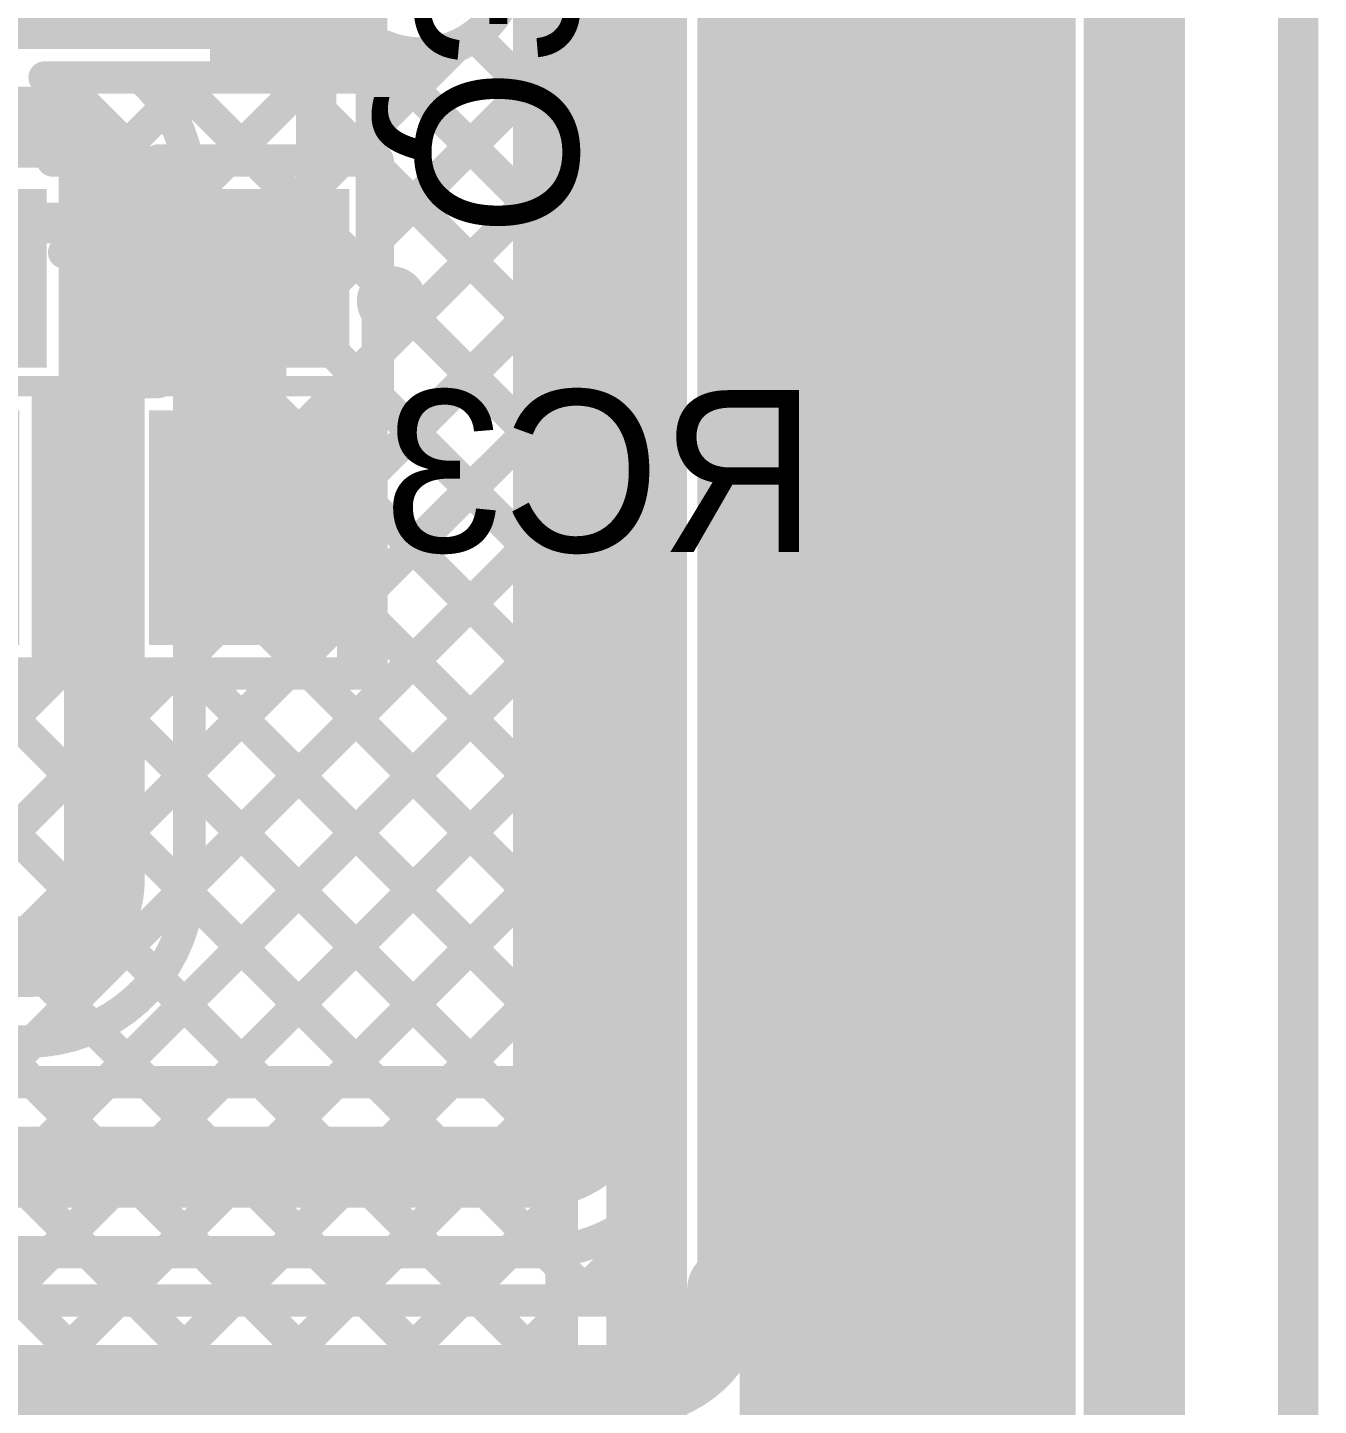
# Model space of a CAD drawing. Header units: millimetres. Extents: x 3.06 to 5.82, y 1.29 to 3.84.
# Drawn here: x 5.505 to 5.824, y 2.5031 to 2.8436 of the extents above; entities that cross this region are included whole.
import ezdxf

# ---------------------------------------------------------------- set-up
doc = ezdxf.new("R2010")
doc.units = ezdxf.units.MM
doc.header["$MEASUREMENT"] = 0
for name, color, linetype in [('BottomLayer', 5, 'Continuous'), ('BottomOverlay', 54, 'Continuous'), ('BottomPaste', 16, 'Continuous'), ('BottomSolder', 6, 'Continuous'), ('Mechanical13', 56, 'Continuous'), ('TopLayer', 1, 'Continuous'), ('TopOverlay', 2, 'Continuous'), ('TopPaste', 8, 'Continuous'), ('TopSolder', 216, 'Continuous')]:
    doc.layers.add(name, color=color, linetype=linetype)

# ---------------------------------------------------------------- blocks, each defined once
blk = doc.blocks.new('ESP32_WROOM_32__16MB__12')
at = {"layer": 'TopLayer'}
blk.add_solid([(0.29528, -0.32303), (0.37402, -0.32303), (0.29528, -0.2876), (0.37402, -0.2876)], dxfattribs=at)
at = {"layer": 'TopOverlay', "const_width": 0.01}
for points in [[(0.366, -0.37), (0.366, -0.338)], [(0.268, -0.37), (0.366, -0.37)]]:
    blk.add_lwpolyline(points, dxfattribs=at)
at = {"layer": 'TopOverlay', "const_width": 0.005}
for points in [[(0.3635, -0.338, 1), (0.3685, -0.338, 1)], [(0.3635, -0.37, 1), (0.3685, -0.37, 1)], [(0.3635, -0.37, 1), (0.3685, -0.37, 1)]]:
    blk.add_lwpolyline(points, format="xyb", close=True, dxfattribs=at)
at = {"layer": 'TopPaste'}
blk.add_solid([(0.29528, -0.32303), (0.37402, -0.32303), (0.29528, -0.2876), (0.37402, -0.2876)], dxfattribs=at)
at = {"layer": 'TopSolder'}
blk.add_solid([(0.29128, -0.32703), (0.37802, -0.32703), (0.29128, -0.2836), (0.37802, -0.2836)], dxfattribs=at)
blk = doc.blocks.new('RES0805_B_32')
at = {"layer": 'BottomLayer'}
for points in [[(-0.06, -0.025), (-0.02, -0.025), (-0.06, 0.025), (-0.02, 0.025)], [(0.02, -0.025), (0.06, -0.025), (0.02, 0.025), (0.06, 0.025)]]:
    blk.add_solid(points, dxfattribs=at)
at = {"layer": 'BottomOverlay', "const_width": 0.005}
for points in [[(-0.065, -0.035), (-0.065, 0.035)], [(-0.065, 0.035), (0.065, 0.035)], [(0.065, -0.035), (0.065, 0.035)], [(-0.065, -0.035), (0.065, -0.035)]]:
    blk.add_lwpolyline(points, dxfattribs=at)
at = {"layer": 'BottomOverlay', "const_width": 0.0025}
for points in [[(-0.06625, 0.035, 1), (-0.06375, 0.035, 1)], [(-0.06625, 0.035, 1), (-0.06375, 0.035, 1)], [(0.06375, 0.035, 1), (0.06625, 0.035, 1)], [(0.06375, 0.035, 1), (0.06625, 0.035, 1)], [(-0.06625, -0.035, 1), (-0.06375, -0.035, 1)], [(-0.06625, -0.035, 1), (-0.06375, -0.035, 1)], [(0.06375, -0.035, 1), (0.06625, -0.035, 1)], [(0.06375, -0.035, 1), (0.06625, -0.035, 1)]]:
    blk.add_lwpolyline(points, format="xyb", close=True, dxfattribs=at)
at = {"layer": 'BottomPaste'}
for points in [[(-0.06, -0.025), (-0.02, -0.025), (-0.06, 0.025), (-0.02, 0.025)], [(0.02, -0.025), (0.06, -0.025), (0.02, 0.025), (0.06, 0.025)]]:
    blk.add_solid(points, dxfattribs=at)
at = {"layer": 'BottomSolder'}
for points in [[(-0.064, -0.029), (-0.016, -0.029), (-0.064, 0.029), (-0.016, 0.029)], [(0.016, -0.029), (0.064, -0.029), (0.016, 0.029), (0.064, 0.029)]]:
    blk.add_solid(points, dxfattribs=at)
blk = doc.blocks.new('SOT_23_B_61')
at = {"layer": 'BottomLayer'}
for points in [[(-0.05354, 0.02126), (-0.02126, 0.02126), (-0.05354, 0.05748), (-0.02126, 0.05748)], [(0.02126, 0.02126), (0.05354, 0.02126), (0.02126, 0.05748), (0.05354, 0.05748)], [(-0.01614, -0.05748), (0.01614, -0.05748), (-0.01614, -0.02126), (0.01614, -0.02126)]]:
    blk.add_solid(points, dxfattribs=at)
at = {"layer": 'BottomOverlay'}
for points, const_width in [([(-0.06439, 0.045, 1), (-0.07161, 0.045, 1)], 0.01), ([(-0.07411, 0.045, 1), (-0.06911, 0.045, 1)], 0.005), ([(-0.06689, 0.045, 1), (-0.06189, 0.045, 1)], 0.005), ([(-0.01497, 0.033, 1), (-0.01103, 0.033, 1)], 0.00394), ([(0.01103, 0.033, 1), (0.01497, 0.033, 1)], 0.00394), ([(-0.06497, 0.03, 1), (-0.06103, 0.03, 1)], 0.00394), ([(0.06103, 0.03, 1), (0.06497, 0.03, 1)], 0.00394), ([(-0.06497, -0.034, 1), (-0.06103, -0.034, 1)], 0.00394), ([(-0.06497, -0.034, 1), (-0.06103, -0.034, 1)], 0.00394), ([(-0.02597, -0.034, 1), (-0.02203, -0.034, 1)], 0.00394), ([(0.02203, -0.034, 1), (0.02597, -0.034, 1)], 0.00394), ([(0.06103, -0.034, 1), (0.06497, -0.034, 1)], 0.00394), ([(0.06103, -0.034, 1), (0.06497, -0.034, 1)], 0.00394)]:
    blk.add_lwpolyline(points, format="xyb", close=True, dxfattribs=dict(at, const_width=const_width))
at = {"layer": 'BottomOverlay', "const_width": 0.00787}
for points in [[(0.013, 0.033), (-0.013, 0.033)], [(-0.063, 0.03), (-0.063, -0.034)], [(0.063, 0.03), (0.063, -0.034)], [(-0.024, -0.034), (-0.063, -0.034)], [(0.063, -0.034), (0.024, -0.034)]]:
    blk.add_lwpolyline(points, dxfattribs=at)
at = {"layer": 'BottomPaste'}
for points in [[(-0.05354, 0.02126), (-0.02126, 0.02126), (-0.05354, 0.05748), (-0.02126, 0.05748)], [(0.02126, 0.02126), (0.05354, 0.02126), (0.02126, 0.05748), (0.05354, 0.05748)], [(-0.01614, -0.05748), (0.01614, -0.05748), (-0.01614, -0.02126), (0.01614, -0.02126)]]:
    blk.add_solid(points, dxfattribs=at)
at = {"layer": 'BottomSolder'}
for points in [[(-0.05754, 0.01726), (-0.01726, 0.01726), (-0.05754, 0.06148), (-0.01726, 0.06148)], [(0.01726, 0.01726), (0.05754, 0.01726), (0.01726, 0.06148), (0.05754, 0.06148)], [(-0.02014, -0.06148), (0.02014, -0.06148), (-0.02014, -0.01726), (0.02014, -0.01726)]]:
    blk.add_solid(points, dxfattribs=at)

msp = doc.modelspace()

# ---------------------------------------------------------------- linework, layer by layer
at = {"layer": 'BottomLayer'}
for points, const_width in [([(5.781, 1.719), (5.781, 3.438)], 0.02), ([(5.76, 1.72081), (5.76, 3.436)], 0.008), ([(5.678, 2.53183), (5.678, 3.31451)], 0.015), ([(5.65, 2.581), (5.65, 3.28752)], 0.02), ([(5.629, 2.583), (5.629, 3.28752)], 0.008), ([(5.734, 3.241), (5.734, 1.872)], 0.02), ([(5.705, 1.88518), (5.705, 3.23517)], 0.02), ([(5.755, 3.241), (5.755, 1.872)], 0.008), ([(5.755, 2.84172), (5.76, 2.84672)], 0.008), ([(5.755, 2.84342), (5.76, 2.83842)], 0.008), ([(5.61543, 2.84156), (5.629, 2.828)], 0.008), ([(5.55414, 2.839), (5.59309, 2.839)], 0.008), ([(5.55414, 2.83126), (5.55414, 2.839)], 0.008), ([(5.55432, 2.81074), (5.58258, 2.839)], 0.008), ([(5.56143, 2.839), (5.58969, 2.81074)], 0.008), ([(5.5826, 2.81074), (5.61082, 2.83897)], 0.008), ([(5.58971, 2.839), (5.629, 2.79971)], 0.008), ([(5.50924, 2.83126), (5.55414, 2.83126)], 0.008), ([(5.51201, 2.825), (5.51827, 2.83126)], 0.008), ([(5.5126, 2.83126), (5.53726, 2.8066)], 0.008), ([(5.51674, 2.80145), (5.54655, 2.83126)], 0.008), ([(5.54089, 2.83126), (5.56141, 2.81074)], 0.008), ([(5.59154, 2.7914), (5.629, 2.82886)], 0.008), ([(5.755, 2.81343), (5.76, 2.81843)], 0.008), ([(5.755, 2.81514), (5.76, 2.81014)], 0.008), ([(5.51126, 2.81074), (5.51674, 2.81074)], 0.008), ([(5.51674, 2.75252), (5.51674, 2.81074)], 0.008), ([(5.53726, 2.81074), (5.59154, 2.81074)], 0.008), ([(5.53726, 2.756), (5.53726, 2.81074)], 0.008), ([(5.59154, 2.75252), (5.59154, 2.81074)], 0.008), ([(5.59154, 2.80889), (5.629, 2.77143)], 0.008), ([(5.51674, 2.79884), (5.53726, 2.77832)], 0.008), ([(5.59154, 2.76312), (5.629, 2.80057)], 0.008), ([(5.51674, 2.77316), (5.53726, 2.79368)], 0.008), ([(5.755, 2.78515), (5.76, 2.79015)], 0.008), ([(5.755, 2.78685), (5.76, 2.78185)], 0.008), ([(5.559, 2.72), (5.559, 2.77623)], 0.02), ([(5.59154, 2.7806), (5.629, 2.74315)], 0.008), ([(5.59, 2.73329), (5.629, 2.77229)], 0.008), ([(5.51674, 2.77055), (5.53129, 2.756)], 0.008), ([(5.51, 2.73814), (5.53726, 2.7654)], 0.008), ([(5.755, 2.75687), (5.76, 2.76187)], 0.008), ([(5.755, 2.75857), (5.76, 2.75357)], 0.008), ([(5.528, 2.756), (5.53726, 2.756)], 0.008), ([(5.528, 2.684), (5.528, 2.756)], 0.008), ([(5.59, 2.75252), (5.59, 2.756)], 0.008), ([(5.51, 2.75252), (5.51674, 2.75252)], 0.008), ([(5.51, 2.684), (5.51, 2.75252)], 0.008), ([(5.59, 2.684), (5.59, 2.75252)], 0.008), ([(5.59134, 2.75252), (5.629, 2.71486)], 0.008), ([(5.51, 2.74901), (5.528, 2.73101)], 0.008), ([(5.59, 2.705), (5.629, 2.744)], 0.008), ([(5.755, 2.72858), (5.76, 2.73358)], 0.008), ([(5.755, 2.73028), (5.76, 2.72528)], 0.008), ([(5.51, 2.70986), (5.528, 2.72786)], 0.008), ([(5.59, 2.72558), (5.629, 2.68658)], 0.008), ([(5.51, 2.72072), (5.528, 2.70272)], 0.008), ([(5.49628, 2.583), (5.629, 2.71572)], 0.008), ([(5.755, 2.7003), (5.76, 2.7053)], 0.008), ([(5.50029, 2.67186), (5.528, 2.69957)], 0.008), ([(5.755, 2.702), (5.76, 2.697)], 0.008), ([(5.59, 2.69729), (5.629, 2.65829)], 0.008), ([(5.51, 2.69244), (5.61944, 2.583)], 0.008), ([(5.52457, 2.583), (5.629, 2.68743)], 0.008), ([(5.4043, 2.685), (5.5063, 2.583)], 0.008), ([(5.43971, 2.583), (5.54071, 2.684)], 0.008), ([(5.468, 2.583), (5.569, 2.684)], 0.008), ([(5.499, 2.684), (5.51, 2.684)], 0.008), ([(5.528, 2.684), (5.59, 2.684)], 0.008), ([(5.54672, 2.684), (5.629, 2.60172)], 0.008), ([(5.57501, 2.684), (5.629, 2.63001)], 0.008), ([(5.755, 2.67201), (5.76, 2.67701)], 0.008), ([(5.49948, 2.67467), (5.59116, 2.583)], 0.008), ([(5.755, 2.67371), (5.76, 2.66871)], 0.008), ([(5.55285, 2.583), (5.629, 2.65915)], 0.008), ([(5.49456, 2.65131), (5.56287, 2.583)], 0.008), ([(5.755, 2.64373), (5.76, 2.64873)], 0.008), ([(5.755, 2.64543), (5.76, 2.64043)], 0.008), ([(5.4728, 2.64479), (5.53459, 2.583)], 0.008), ([(5.58113, 2.583), (5.629, 2.63087)], 0.008), ([(5.755, 2.61544), (5.76, 2.62044)], 0.008), ([(5.755, 2.61715), (5.76, 2.61215)], 0.008), ([(5.60942, 2.583), (5.629, 2.60258)], 0.008), ([(5.755, 2.58716), (5.76, 2.59216)], 0.008), ([(5.755, 2.58886), (5.76, 2.58386)], 0.008), ([(5.32291, 2.583), (5.629, 2.583)], 0.008), ([(5.314, 2.562), (5.631, 2.562)], 0.02), ([(5.755, 2.55888), (5.76, 2.56388)], 0.008), ([(5.755, 2.56058), (5.76, 2.55558)], 0.008), ([(5.6595, 2.54177), (5.6595, 2.55293)], 0.008), ([(5.64027, 2.529), (5.6595, 2.54823)], 0.008), ([(5.6541, 2.54834), (5.6595, 2.54294)], 0.008), ([(5.32291, 2.541), (5.631, 2.541)], 0.008), ([(5.49173, 2.541), (5.50373, 2.529)], 0.008), ([(5.49885, 2.529), (5.51085, 2.541)], 0.008), ([(5.52002, 2.541), (5.53202, 2.529)], 0.008), ([(5.52713, 2.529), (5.53913, 2.541)], 0.008), ([(5.5483, 2.541), (5.5603, 2.529)], 0.008), ([(5.55542, 2.529), (5.56742, 2.541)], 0.008), ([(5.57659, 2.541), (5.58859, 2.529)], 0.008), ([(5.5837, 2.529), (5.5957, 2.541)], 0.008), ([(5.60487, 2.541), (5.61687, 2.529)], 0.008), ([(5.61199, 2.529), (5.62399, 2.541)], 0.008), ([(5.6331, 2.54106), (5.64516, 2.529)], 0.008), ([(5.755, 2.53059), (5.76, 2.53559)], 0.008), ([(5.755, 2.53229), (5.76, 2.52729)], 0.008), ([(5.29367, 2.529), (5.65417, 2.529)], 0.008), ([(5.116, 2.508), (5.65417, 2.508)], 0.02), ([(5.755, 2.50231), (5.76, 2.50731)], 0.008), ([(5.755, 2.50401), (5.76, 2.49901)], 0.008)]:
    msp.add_lwpolyline(points, dxfattribs=dict(at, const_width=const_width))
for points, const_width in [([(5.62481, 2.86, -0.537234), (5.59309, 2.839)], 0.008), ([(5.50924, 2.83126, -0.142812), (5.51281, 2.819)], 0.008), ([(5.51281, 2.819, -0.092895), (5.51126, 2.81074)], 0.008), ([(5.559, 2.77623, -0.414214), (5.5644, 2.78163)], 0.02), ([(5.65, 2.581, -0.414214), (5.631, 2.562)], 0.02), ([(5.6595, 2.55293, -0.200903), (5.631, 2.541)], 0.008), ([(5.657, 2.53183, -0.123859), (5.6595, 2.54177)], 0.008), ([(5.678, 2.53183, -0.414214), (5.65417, 2.508)], 0.02), ([(5.657, 2.53183, -0.414214), (5.65417, 2.529)], 0.008)]:
    msp.add_lwpolyline(points, format="xyb", dxfattribs=dict(at, const_width=const_width))
for points, const_width in [([(5.758, 2.84672, 1), (5.762, 2.84672, 1)], 0.004), ([(5.753, 2.84342, 1), (5.757, 2.84342, 1)], 0.004), ([(5.61343, 2.84156, 1), (5.61743, 2.84156, 1)], 0.004), ([(5.753, 2.84172, 1), (5.757, 2.84172, 1)], 0.004), ([(5.55214, 2.839, 1), (5.55614, 2.839, 1)], 0.004), ([(5.55214, 2.839, 1), (5.55614, 2.839, 1)], 0.004), ([(5.55943, 2.839, 1), (5.56343, 2.839, 1)], 0.004), ([(5.58058, 2.839, 1), (5.58458, 2.839, 1)], 0.004), ([(5.58771, 2.839, 1), (5.59171, 2.839, 1)], 0.004), ([(5.59109, 2.839, 1), (5.59509, 2.839, 1)], 0.004), ([(5.59109, 2.839, 1), (5.59509, 2.839, 1)], 0.004), ([(5.60882, 2.83897, 1), (5.61282, 2.83897, 1)], 0.004), ([(5.758, 2.83842, 1), (5.762, 2.83842, 1)], 0.004), ([(5.50724, 2.83126, 1), (5.51124, 2.83126, 1)], 0.004), ([(5.50724, 2.83126, 1), (5.51124, 2.83126, 1)], 0.004), ([(5.5106, 2.83126, 1), (5.5146, 2.83126, 1)], 0.004), ([(5.51627, 2.83126, 1), (5.52027, 2.83126, 1)], 0.004), ([(5.53889, 2.83126, 1), (5.54289, 2.83126, 1)], 0.004), ([(5.54455, 2.83126, 1), (5.54855, 2.83126, 1)], 0.004), ([(5.55214, 2.83126, 1), (5.55614, 2.83126, 1)], 0.004), ([(5.55214, 2.83126, 1), (5.55614, 2.83126, 1)], 0.004), ([(5.627, 2.82886, 1), (5.631, 2.82886, 1)], 0.004), ([(5.627, 2.828, 1), (5.631, 2.828, 1)], 0.004), ([(5.51001, 2.825, 1), (5.51401, 2.825, 1)], 0.004), ([(5.51081, 2.819, 1), (5.51481, 2.819, 1)], 0.004), ([(5.51081, 2.819, 1), (5.51481, 2.819, 1)], 0.004), ([(5.758, 2.81843, 1), (5.762, 2.81843, 1)], 0.004), ([(5.753, 2.81514, 1), (5.757, 2.81514, 1)], 0.004), ([(5.753, 2.81343, 1), (5.757, 2.81343, 1)], 0.004), ([(5.50926, 2.81074, 1), (5.51326, 2.81074, 1)], 0.004), ([(5.50926, 2.81074, 1), (5.51326, 2.81074, 1)], 0.004), ([(5.51474, 2.81074, 1), (5.51874, 2.81074, 1)], 0.004), ([(5.51474, 2.81074, 1), (5.51874, 2.81074, 1)], 0.004), ([(5.53526, 2.81074, 1), (5.53926, 2.81074, 1)], 0.004), ([(5.53526, 2.81074, 1), (5.53926, 2.81074, 1)], 0.004), ([(5.55232, 2.81074, 1), (5.55632, 2.81074, 1)], 0.004), ([(5.55941, 2.81074, 1), (5.56341, 2.81074, 1)], 0.004), ([(5.5806, 2.81074, 1), (5.5846, 2.81074, 1)], 0.004), ([(5.58769, 2.81074, 1), (5.59169, 2.81074, 1)], 0.004), ([(5.58954, 2.81074, 1), (5.59354, 2.81074, 1)], 0.004), ([(5.58954, 2.81074, 1), (5.59354, 2.81074, 1)], 0.004), ([(5.58954, 2.80889, 1), (5.59354, 2.80889, 1)], 0.004), ([(5.758, 2.81014, 1), (5.762, 2.81014, 1)], 0.004), ([(5.53526, 2.8066, 1), (5.53926, 2.8066, 1)], 0.004), ([(5.51474, 2.80145, 1), (5.51874, 2.80145, 1)], 0.004), ([(5.51474, 2.79884, 1), (5.51874, 2.79884, 1)], 0.004), ([(5.627, 2.80057, 1), (5.631, 2.80057, 1)], 0.004), ([(5.627, 2.79971, 1), (5.631, 2.79971, 1)], 0.004), ([(5.53526, 2.79368, 1), (5.53926, 2.79368, 1)], 0.004), ([(5.58954, 2.7914, 1), (5.59354, 2.7914, 1)], 0.004), ([(5.758, 2.79015, 1), (5.762, 2.79015, 1)], 0.004), ([(5.5594, 2.78163, 1), (5.5694, 2.78163, 1)], 0.01), ([(5.753, 2.78685, 1), (5.757, 2.78685, 1)], 0.004), ([(5.753, 2.78515, 1), (5.757, 2.78515, 1)], 0.004), ([(5.554, 2.77623, 1), (5.564, 2.77623, 1)], 0.01), ([(5.554, 2.77623, 1), (5.564, 2.77623, 1)], 0.01), ([(5.758, 2.78185, 1), (5.762, 2.78185, 1)], 0.004), ([(5.53526, 2.77832, 1), (5.53926, 2.77832, 1)], 0.004), ([(5.58954, 2.7806, 1), (5.59354, 2.7806, 1)], 0.004), ([(5.51474, 2.77316, 1), (5.51874, 2.77316, 1)], 0.004), ([(5.627, 2.77229, 1), (5.631, 2.77229, 1)], 0.004), ([(5.627, 2.77143, 1), (5.631, 2.77143, 1)], 0.004), ([(5.51474, 2.77055, 1), (5.51874, 2.77055, 1)], 0.004), ([(5.53526, 2.7654, 1), (5.53926, 2.7654, 1)], 0.004), ([(5.58954, 2.76312, 1), (5.59354, 2.76312, 1)], 0.004), ([(5.758, 2.76187, 1), (5.762, 2.76187, 1)], 0.004), ([(5.753, 2.75857, 1), (5.757, 2.75857, 1)], 0.004), ([(5.526, 2.756, 1), (5.53, 2.756, 1)], 0.004), ([(5.526, 2.756, 1), (5.53, 2.756, 1)], 0.004), ([(5.52929, 2.756, 1), (5.53329, 2.756, 1)], 0.004), ([(5.53526, 2.756, 1), (5.53926, 2.756, 1)], 0.004), ([(5.53526, 2.756, 1), (5.53926, 2.756, 1)], 0.004), ([(5.588, 2.756, 1), (5.592, 2.756, 1)], 0.004), ([(5.753, 2.75687, 1), (5.757, 2.75687, 1)], 0.004), ([(5.508, 2.75252, 1), (5.512, 2.75252, 1)], 0.004), ([(5.508, 2.75252, 1), (5.512, 2.75252, 1)], 0.004), ([(5.51474, 2.75252, 1), (5.51874, 2.75252, 1)], 0.004), ([(5.51474, 2.75252, 1), (5.51874, 2.75252, 1)], 0.004), ([(5.588, 2.75252, 1), (5.592, 2.75252, 1)], 0.004), ([(5.588, 2.75252, 1), (5.592, 2.75252, 1)], 0.004), ([(5.58934, 2.75252, 1), (5.59334, 2.75252, 1)], 0.004), ([(5.58954, 2.75252, 1), (5.59354, 2.75252, 1)], 0.004), ([(5.758, 2.75357, 1), (5.762, 2.75357, 1)], 0.004), ([(5.508, 2.74901, 1), (5.512, 2.74901, 1)], 0.004), ([(5.627, 2.744, 1), (5.631, 2.744, 1)], 0.004), ([(5.627, 2.74315, 1), (5.631, 2.74315, 1)], 0.004), ([(5.508, 2.73814, 1), (5.512, 2.73814, 1)], 0.004), ([(5.526, 2.73101, 1), (5.53, 2.73101, 1)], 0.004), ([(5.588, 2.73329, 1), (5.592, 2.73329, 1)], 0.004), ([(5.753, 2.73028, 1), (5.757, 2.73028, 1)], 0.004), ([(5.758, 2.73358, 1), (5.762, 2.73358, 1)], 0.004), ([(5.526, 2.72786, 1), (5.53, 2.72786, 1)], 0.004), ([(5.753, 2.72858, 1), (5.757, 2.72858, 1)], 0.004), ([(5.554, 2.72, 1), (5.564, 2.72, 1)], 0.01), ([(5.588, 2.72558, 1), (5.592, 2.72558, 1)], 0.004), ([(5.758, 2.72528, 1), (5.762, 2.72528, 1)], 0.004), ([(5.508, 2.72072, 1), (5.512, 2.72072, 1)], 0.004), ([(5.627, 2.71572, 1), (5.631, 2.71572, 1)], 0.004), ([(5.627, 2.71486, 1), (5.631, 2.71486, 1)], 0.004), ([(5.508, 2.70986, 1), (5.512, 2.70986, 1)], 0.004), ([(5.588, 2.705, 1), (5.592, 2.705, 1)], 0.004), ([(5.758, 2.7053, 1), (5.762, 2.7053, 1)], 0.004), ([(5.526, 2.70272, 1), (5.53, 2.70272, 1)], 0.004), ([(5.526, 2.69957, 1), (5.53, 2.69957, 1)], 0.004), ([(5.753, 2.702, 1), (5.757, 2.702, 1)], 0.004), ([(5.753, 2.7003, 1), (5.757, 2.7003, 1)], 0.004), ([(5.588, 2.69729, 1), (5.592, 2.69729, 1)], 0.004), ([(5.758, 2.697, 1), (5.762, 2.697, 1)], 0.004), ([(5.508, 2.69244, 1), (5.512, 2.69244, 1)], 0.004), ([(5.627, 2.68743, 1), (5.631, 2.68743, 1)], 0.004), ([(5.627, 2.68658, 1), (5.631, 2.68658, 1)], 0.004), ([(5.508, 2.684, 1), (5.512, 2.684, 1)], 0.004), ([(5.508, 2.684, 1), (5.512, 2.684, 1)], 0.004), ([(5.526, 2.684, 1), (5.53, 2.684, 1)], 0.004), ([(5.526, 2.684, 1), (5.53, 2.684, 1)], 0.004), ([(5.53871, 2.684, 1), (5.54271, 2.684, 1)], 0.004), ([(5.54472, 2.684, 1), (5.54872, 2.684, 1)], 0.004), ([(5.567, 2.684, 1), (5.571, 2.684, 1)], 0.004), ([(5.57301, 2.684, 1), (5.57701, 2.684, 1)], 0.004), ([(5.588, 2.684, 1), (5.592, 2.684, 1)], 0.004), ([(5.588, 2.684, 1), (5.592, 2.684, 1)], 0.004), ([(5.758, 2.67701, 1), (5.762, 2.67701, 1)], 0.004), ([(5.753, 2.67371, 1), (5.757, 2.67371, 1)], 0.004), ([(5.753, 2.67201, 1), (5.757, 2.67201, 1)], 0.004), ([(5.758, 2.66871, 1), (5.762, 2.66871, 1)], 0.004), ([(5.627, 2.65915, 1), (5.631, 2.65915, 1)], 0.004), ([(5.627, 2.65829, 1), (5.631, 2.65829, 1)], 0.004), ([(5.758, 2.64873, 1), (5.762, 2.64873, 1)], 0.004), ([(5.753, 2.64543, 1), (5.757, 2.64543, 1)], 0.004), ([(5.753, 2.64373, 1), (5.757, 2.64373, 1)], 0.004), ([(5.758, 2.64043, 1), (5.762, 2.64043, 1)], 0.004), ([(5.627, 2.63087, 1), (5.631, 2.63087, 1)], 0.004), ([(5.627, 2.63001, 1), (5.631, 2.63001, 1)], 0.004), ([(5.758, 2.62044, 1), (5.762, 2.62044, 1)], 0.004), ([(5.753, 2.61715, 1), (5.757, 2.61715, 1)], 0.004), ([(5.753, 2.61544, 1), (5.757, 2.61544, 1)], 0.004), ([(5.758, 2.61215, 1), (5.762, 2.61215, 1)], 0.004), ([(5.627, 2.60258, 1), (5.631, 2.60258, 1)], 0.004), ([(5.627, 2.60172, 1), (5.631, 2.60172, 1)], 0.004), ([(5.758, 2.59216, 1), (5.762, 2.59216, 1)], 0.004), ([(5.753, 2.58886, 1), (5.757, 2.58886, 1)], 0.004), ([(5.645, 2.581, 1), (5.655, 2.581, 1)], 0.01), ([(5.645, 2.581, 1), (5.655, 2.581, 1)], 0.01), ([(5.753, 2.58716, 1), (5.757, 2.58716, 1)], 0.004), ([(5.758, 2.58386, 1), (5.762, 2.58386, 1)], 0.004), ([(5.5043, 2.583, 1), (5.5083, 2.583, 1)], 0.004), ([(5.52257, 2.583, 1), (5.52657, 2.583, 1)], 0.004), ([(5.53259, 2.583, 1), (5.53659, 2.583, 1)], 0.004), ([(5.55085, 2.583, 1), (5.55485, 2.583, 1)], 0.004), ([(5.56087, 2.583, 1), (5.56487, 2.583, 1)], 0.004), ([(5.57913, 2.583, 1), (5.58313, 2.583, 1)], 0.004), ([(5.58916, 2.583, 1), (5.59316, 2.583, 1)], 0.004), ([(5.60742, 2.583, 1), (5.61142, 2.583, 1)], 0.004), ([(5.61744, 2.583, 1), (5.62144, 2.583, 1)], 0.004), ([(5.627, 2.583, 1), (5.631, 2.583, 1)], 0.004), ([(5.627, 2.583, 1), (5.631, 2.583, 1)], 0.004), ([(5.626, 2.562, 1), (5.636, 2.562, 1)], 0.01), ([(5.626, 2.562, 1), (5.636, 2.562, 1)], 0.01), ([(5.758, 2.56388, 1), (5.762, 2.56388, 1)], 0.004), ([(5.753, 2.56058, 1), (5.757, 2.56058, 1)], 0.004), ([(5.753, 2.55888, 1), (5.757, 2.55888, 1)], 0.004), ([(5.758, 2.55558, 1), (5.762, 2.55558, 1)], 0.004), ([(5.6575, 2.55293, 1), (5.6615, 2.55293, 1)], 0.004), ([(5.6575, 2.55293, 1), (5.6615, 2.55293, 1)], 0.004), ([(5.6521, 2.54834, 1), (5.6561, 2.54834, 1)], 0.004), ([(5.6575, 2.54823, 1), (5.6615, 2.54823, 1)], 0.004), ([(5.6575, 2.54294, 1), (5.6615, 2.54294, 1)], 0.004), ([(5.50885, 2.541, 1), (5.51285, 2.541, 1)], 0.004), ([(5.51802, 2.541, 1), (5.52202, 2.541, 1)], 0.004), ([(5.53713, 2.541, 1), (5.54113, 2.541, 1)], 0.004), ([(5.5463, 2.541, 1), (5.5503, 2.541, 1)], 0.004), ([(5.56542, 2.541, 1), (5.56942, 2.541, 1)], 0.004), ([(5.57459, 2.541, 1), (5.57859, 2.541, 1)], 0.004), ([(5.5937, 2.541, 1), (5.5977, 2.541, 1)], 0.004), ([(5.60287, 2.541, 1), (5.60687, 2.541, 1)], 0.004), ([(5.62199, 2.541, 1), (5.62599, 2.541, 1)], 0.004), ([(5.629, 2.541, 1), (5.633, 2.541, 1)], 0.004), ([(5.629, 2.541, 1), (5.633, 2.541, 1)], 0.004), ([(5.6311, 2.54106, 1), (5.6351, 2.54106, 1)], 0.004), ([(5.6575, 2.54177, 1), (5.6615, 2.54177, 1)], 0.004), ([(5.6575, 2.54177, 1), (5.6615, 2.54177, 1)], 0.004), ([(5.673, 2.53183, 1), (5.683, 2.53183, 1)], 0.01), ([(5.67425, 2.53183, 1), (5.68175, 2.53183, 1)], 0.0075), ([(5.758, 2.53559, 1), (5.762, 2.53559, 1)], 0.004), ([(5.655, 2.53183, 1), (5.659, 2.53183, 1)], 0.004), ([(5.655, 2.53183, 1), (5.659, 2.53183, 1)], 0.004), ([(5.753, 2.53229, 1), (5.757, 2.53229, 1)], 0.004), ([(5.753, 2.53059, 1), (5.757, 2.53059, 1)], 0.004), ([(5.50173, 2.529, 1), (5.50573, 2.529, 1)], 0.004), ([(5.52513, 2.529, 1), (5.52913, 2.529, 1)], 0.004), ([(5.53002, 2.529, 1), (5.53402, 2.529, 1)], 0.004), ([(5.55342, 2.529, 1), (5.55742, 2.529, 1)], 0.004), ([(5.5583, 2.529, 1), (5.5623, 2.529, 1)], 0.004), ([(5.5817, 2.529, 1), (5.5857, 2.529, 1)], 0.004), ([(5.58659, 2.529, 1), (5.59059, 2.529, 1)], 0.004), ([(5.60999, 2.529, 1), (5.61399, 2.529, 1)], 0.004), ([(5.61487, 2.529, 1), (5.61887, 2.529, 1)], 0.004), ([(5.63827, 2.529, 1), (5.64227, 2.529, 1)], 0.004), ([(5.64316, 2.529, 1), (5.64716, 2.529, 1)], 0.004), ([(5.65217, 2.529, 1), (5.65617, 2.529, 1)], 0.004), ([(5.65217, 2.529, 1), (5.65617, 2.529, 1)], 0.004), ([(5.758, 2.52729, 1), (5.762, 2.52729, 1)], 0.004), ([(5.64917, 2.508, 1), (5.65917, 2.508, 1)], 0.01), ([(5.64917, 2.508, 1), (5.65917, 2.508, 1)], 0.01), ([(5.758, 2.50731, 1), (5.762, 2.50731, 1)], 0.004), ([(5.753, 2.50401, 1), (5.757, 2.50401, 1)], 0.004), ([(5.753, 2.50231, 1), (5.757, 2.50231, 1)], 0.004)]:
    msp.add_lwpolyline(points, format="xyb", close=True, dxfattribs=dict(at, const_width=const_width))
at = {"layer": 'BottomSolder', "const_width": 0.01581}
msp.add_lwpolyline([(5.48209, 2.819, 1), (5.49791, 2.819, 1)], format="xyb", close=True, dxfattribs=at)
at = {"layer": 'Mechanical13', "const_width": 0.01}
msp.add_lwpolyline([(5.81898, 1.29131), (5.81898, 3.811)], dxfattribs=at)
at = {"layer": 'TopLayer'}
for points, const_width in [([(5.776, 1.81727), (5.776, 3.43268)], 0.02), ([(5.747, 1.83362), (5.747, 3.134)], 0.02), ([(5.72, 2.02418), (5.72, 3.08151)], 0.02), ([(5.691, 2.061), (5.691, 2.98268)], 0.02), ([(5.658, 2.117), (5.658, 2.855)], 0.02), ([(5.637, 2.117), (5.637, 2.855)], 0.008), ([(5.61543, 2.84156), (5.637, 2.82)], 0.008), ([(5.545, 2.77314), (5.61082, 2.83897)], 0.008), ([(5.545, 2.74486), (5.637, 2.83686)], 0.008), ([(5.59537, 2.83128), (5.59537, 2.83817)], 0.008), ([(5.59537, 2.83334), (5.637, 2.79171)], 0.008), ([(5.53296, 2.83128), (5.59537, 2.83128)], 0.008), ([(5.53929, 2.824), (5.54657, 2.83128)], 0.008), ([(5.54086, 2.83128), (5.637, 2.73515)], 0.008), ([(5.545, 2.80142), (5.57486, 2.83128)], 0.008), ([(5.56915, 2.83128), (5.637, 2.76343)], 0.008), ([(5.49, 2.819), (5.50976, 2.819)], 0.02), ([(5.524, 2.633), (5.524, 2.80476)], 0.02), ([(5.545, 2.71657), (5.637, 2.80857)], 0.008), ([(5.545, 2.633), (5.545, 2.80476)], 0.008), ([(5.545, 2.79886), (5.637, 2.70686)], 0.008), ([(5.545, 2.68829), (5.637, 2.78029)], 0.008), ([(5.545, 2.77058), (5.637, 2.67858)], 0.008), ([(5.545, 2.66), (5.637, 2.752)], 0.008), ([(5.545, 2.74229), (5.637, 2.65029)], 0.008), ([(5.54498, 2.6317), (5.637, 2.72372)], 0.008), ([(5.545, 2.71401), (5.637, 2.62201)], 0.008), ([(4.933, 1.99143), (5.637, 2.69543)], 0.008), ([(5.545, 2.68572), (5.637, 2.59372)], 0.008), ([(4.93685, 1.967), (5.637, 2.66715)], 0.008), ([(5.545, 2.65744), (5.637, 2.56544)], 0.008), ([(4.96513, 1.967), (5.637, 2.63887)], 0.008), ([(5.54483, 2.62932), (5.637, 2.53716)], 0.008), ([(5.32, 2.614), (5.505, 2.614)], 0.02), ([(4.99342, 1.967), (5.637, 2.61058)], 0.008), ([(5.53694, 2.60893), (5.637, 2.50887)], 0.008), ([(5.52117, 2.59641), (5.637, 2.48059)], 0.008), ([(4.933, 2.01972), (5.5063, 2.59302)], 0.008), ([(5.32, 2.593), (5.505, 2.593)], 0.008), ([(5.41145, 2.593), (5.637, 2.36745)], 0.008), ([(5.43973, 2.593), (5.637, 2.39573)], 0.008), ([(5.46802, 2.593), (5.637, 2.42402)], 0.008), ([(5.4963, 2.593), (5.637, 2.4523)], 0.008), ([(5.0217, 1.967), (5.637, 2.5823)], 0.008), ([(5.17436, 2.09137), (5.637, 2.55401)], 0.008), ([(5.20427, 2.093), (5.637, 2.52573)], 0.008)]:
    msp.add_lwpolyline(points, dxfattribs=dict(at, const_width=const_width))
for points, const_width in [([(5.62481, 2.86, -0.503476), (5.59537, 2.83817)], 0.008), ([(5.53296, 2.83128, -0.216308), (5.545, 2.80476)], 0.008), ([(5.50976, 2.819, -0.414214), (5.524, 2.80476)], 0.02), ([(5.524, 2.633, -0.414214), (5.505, 2.614)], 0.02), ([(5.545, 2.633, -0.414214), (5.505, 2.593)], 0.008)]:
    msp.add_lwpolyline(points, format="xyb", dxfattribs=dict(at, const_width=const_width))
for points, const_width in [([(5.61343, 2.84156, 1), (5.61743, 2.84156, 1)], 0.004), ([(5.59337, 2.83817, 1), (5.59737, 2.83817, 1)], 0.004), ([(5.59337, 2.83817, 1), (5.59737, 2.83817, 1)], 0.004), ([(5.60882, 2.83897, 1), (5.61282, 2.83897, 1)], 0.004), ([(5.635, 2.83686, 1), (5.639, 2.83686, 1)], 0.004), ([(5.59337, 2.83334, 1), (5.59737, 2.83334, 1)], 0.004), ([(5.53096, 2.83128, 1), (5.53496, 2.83128, 1)], 0.004), ([(5.53096, 2.83128, 1), (5.53496, 2.83128, 1)], 0.004), ([(5.53886, 2.83128, 1), (5.54286, 2.83128, 1)], 0.004), ([(5.54457, 2.83128, 1), (5.54857, 2.83128, 1)], 0.004), ([(5.56715, 2.83128, 1), (5.57115, 2.83128, 1)], 0.004), ([(5.57286, 2.83128, 1), (5.57686, 2.83128, 1)], 0.004), ([(5.59337, 2.83128, 1), (5.59737, 2.83128, 1)], 0.004), ([(5.59337, 2.83128, 1), (5.59737, 2.83128, 1)], 0.004), ([(5.50476, 2.819, 1), (5.51476, 2.819, 1)], 0.01), ([(5.50476, 2.819, 1), (5.51476, 2.819, 1)], 0.01), ([(5.53729, 2.824, 1), (5.54129, 2.824, 1)], 0.004), ([(5.635, 2.82, 1), (5.639, 2.82, 1)], 0.004), ([(5.519, 2.80476, 1), (5.529, 2.80476, 1)], 0.01), ([(5.519, 2.80476, 1), (5.529, 2.80476, 1)], 0.01), ([(5.635, 2.80857, 1), (5.639, 2.80857, 1)], 0.004), ([(5.543, 2.80476, 1), (5.547, 2.80476, 1)], 0.004), ([(5.543, 2.80476, 1), (5.547, 2.80476, 1)], 0.004), ([(5.543, 2.80142, 1), (5.547, 2.80142, 1)], 0.004), ([(5.543, 2.79886, 1), (5.547, 2.79886, 1)], 0.004), ([(5.635, 2.79171, 1), (5.639, 2.79171, 1)], 0.004), ([(5.635, 2.78029, 1), (5.639, 2.78029, 1)], 0.004), ([(5.543, 2.77314, 1), (5.547, 2.77314, 1)], 0.004), ([(5.543, 2.77058, 1), (5.547, 2.77058, 1)], 0.004), ([(5.635, 2.76343, 1), (5.639, 2.76343, 1)], 0.004), ([(5.635, 2.752, 1), (5.639, 2.752, 1)], 0.004), ([(5.543, 2.74486, 1), (5.547, 2.74486, 1)], 0.004), ([(5.543, 2.74229, 1), (5.547, 2.74229, 1)], 0.004), ([(5.635, 2.73515, 1), (5.639, 2.73515, 1)], 0.004), ([(5.635, 2.72372, 1), (5.639, 2.72372, 1)], 0.004), ([(5.543, 2.71657, 1), (5.547, 2.71657, 1)], 0.004), ([(5.543, 2.71401, 1), (5.547, 2.71401, 1)], 0.004), ([(5.635, 2.70686, 1), (5.639, 2.70686, 1)], 0.004), ([(5.635, 2.69543, 1), (5.639, 2.69543, 1)], 0.004), ([(5.543, 2.68829, 1), (5.547, 2.68829, 1)], 0.004), ([(5.543, 2.68572, 1), (5.547, 2.68572, 1)], 0.004), ([(5.635, 2.67858, 1), (5.639, 2.67858, 1)], 0.004), ([(5.635, 2.66715, 1), (5.639, 2.66715, 1)], 0.004), ([(5.543, 2.66, 1), (5.547, 2.66, 1)], 0.004), ([(5.543, 2.65744, 1), (5.547, 2.65744, 1)], 0.004), ([(5.635, 2.65029, 1), (5.639, 2.65029, 1)], 0.004), ([(5.519, 2.633, 1), (5.529, 2.633, 1)], 0.01), ([(5.519, 2.633, 1), (5.529, 2.633, 1)], 0.01), ([(5.635, 2.63887, 1), (5.639, 2.63887, 1)], 0.004), ([(5.54298, 2.6317, 1), (5.54698, 2.6317, 1)], 0.004), ([(5.543, 2.633, 1), (5.547, 2.633, 1)], 0.004), ([(5.543, 2.633, 1), (5.547, 2.633, 1)], 0.004), ([(5.54283, 2.62932, 1), (5.54683, 2.62932, 1)], 0.004), ([(5.635, 2.62201, 1), (5.639, 2.62201, 1)], 0.004), ([(5.5, 2.614, 1), (5.51, 2.614, 1)], 0.01), ([(5.5, 2.614, 1), (5.51, 2.614, 1)], 0.01), ([(5.53494, 2.60893, 1), (5.53894, 2.60893, 1)], 0.004), ([(5.635, 2.61058, 1), (5.639, 2.61058, 1)], 0.004), ([(5.51917, 2.59641, 1), (5.52317, 2.59641, 1)], 0.004), ([(5.503, 2.593, 1), (5.507, 2.593, 1)], 0.004), ([(5.503, 2.593, 1), (5.507, 2.593, 1)], 0.004), ([(5.5043, 2.59302, 1), (5.5083, 2.59302, 1)], 0.004), ([(5.635, 2.59372, 1), (5.639, 2.59372, 1)], 0.004), ([(5.635, 2.5823, 1), (5.639, 2.5823, 1)], 0.004), ([(5.635, 2.56544, 1), (5.639, 2.56544, 1)], 0.004), ([(5.635, 2.55401, 1), (5.639, 2.55401, 1)], 0.004), ([(5.635, 2.53716, 1), (5.639, 2.53716, 1)], 0.004), ([(5.635, 2.52573, 1), (5.639, 2.52573, 1)], 0.004), ([(5.635, 2.50887, 1), (5.639, 2.50887, 1)], 0.004)]:
    msp.add_lwpolyline(points, format="xyb", close=True, dxfattribs=dict(at, const_width=const_width))
at = {"layer": 'TopSolder', "const_width": 0.01581}
msp.add_lwpolyline([(5.48209, 2.819, 1), (5.49791, 2.819, 1)], format="xyb", close=True, dxfattribs=at)

# ---------------------------------------------------------------- block references
msp.add_blockref('ESP32_WROOM_32__16MB__12', (5.21035, 3.16531))
for name, p, rotation in [('SOT_23_B_61', (5.527, 2.821), 180), ('RES0805_B_32', (5.519, 2.72), 360)]:
    msp.add_blockref(name, p, dxfattribs=dict(rotation=rotation))

# ---------------------------------------------------------------- texts
at = {"layer": 'BottomOverlay', "text_generation_flag": 2}
msp.add_text('Q3', height=0.04, rotation=270, dxfattribs=at).set_placement((5.601, 2.792))
msp.add_text('RC3', height=0.04, dxfattribs=at).set_placement((5.7, 2.714))

doc.saveas('drawing.dxf')
